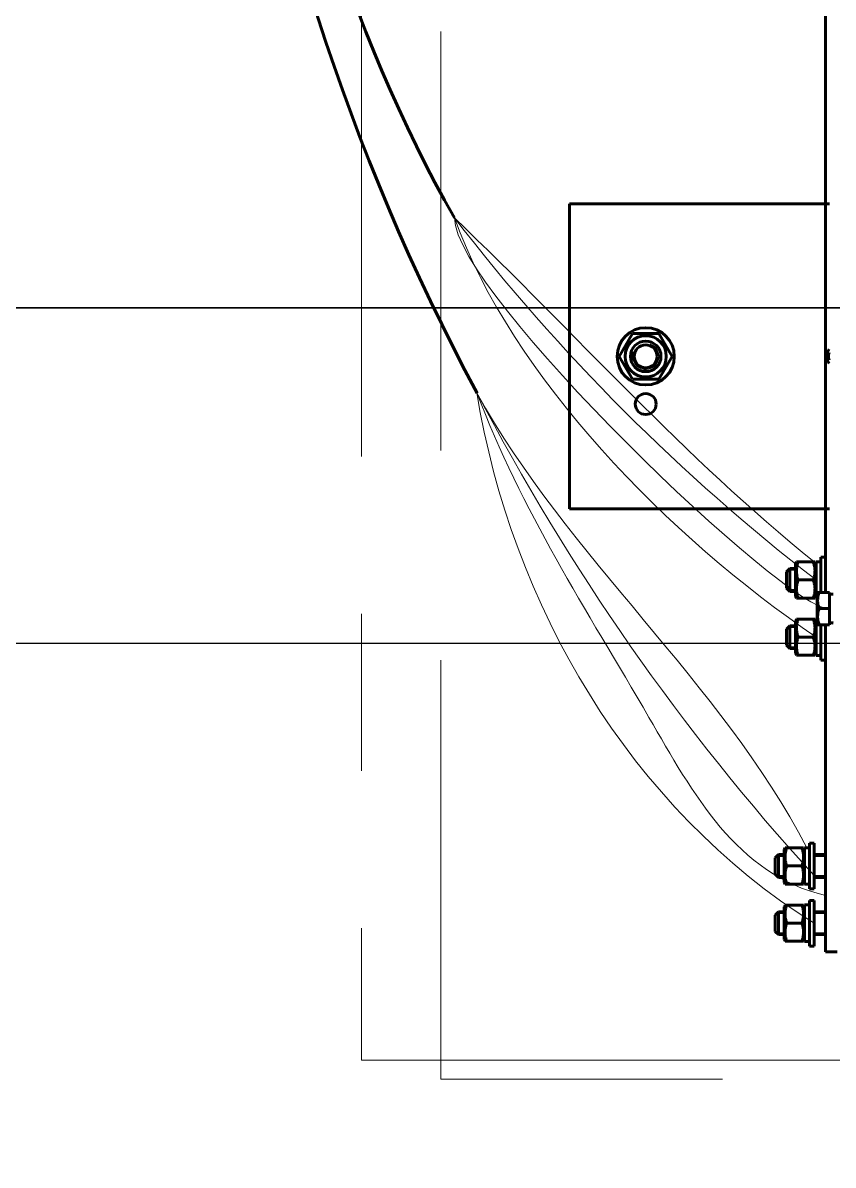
# Model space of a CAD drawing. Header units: millimetres. Extents: x 0 to 1680, y 0 to 594.
# Drawn here: x 106.28 to 114.02, y 440.39 to 451.3 of the extents above; entities that cross this region are included whole.
import ezdxf

# ---------------------------------------------------------------- set-up
doc = ezdxf.new("R2010")
doc.units = ezdxf.units.MM
for name, pattern in [('K5LT32792', [0]), ('K5LT32794', [0]), ('K5LT_AXLED', [13.35, 8.85, -1.5, 1.5, -1.5]), ('K5LT_BASIC', [0]), ('K5LT_DASHED', [6, 4, -2]), ('K5LT_REINFORCED', [0]), ('K5LT_THIN', [0])]:
    doc.linetypes.add(name, pattern=pattern)
doc.layers.add('Системный слой', color=7, linetype='Continuous')

# ---------------------------------------------------------------- blocks, each defined once
blk = doc.blocks.new('U16')
at = {"layer": 'Системный слой', "color": 150, "linetype": 'K5LT_BASIC', "lineweight": 25, "true_color": 0x0080ff}
blk.add_line((100.018, 448.577), (132.418, 448.577), dxfattribs=at)
blk = doc.blocks.new('U18')
at = {"layer": 'Системный слой', "color": 150, "linetype": 'K5LT_BASIC', "lineweight": 25, "true_color": 0x0080ff}
for p, q in [((132.418, 448.577), (100.018, 448.577)), ((100.018, 445.377), (132.418, 445.377))]:
    blk.add_line(p, q, dxfattribs=at)
blk = doc.blocks.new('U20')
at = {"layer": 'Системный слой', "color": 7, "linetype": 'K5LT_DASHED', "lineweight": 13}
for p, q in [((110.27, 441.213), (110.27, 469.173)), ((124.961, 441.213), (110.27, 441.213))]:
    blk.add_line(p, q, dxfattribs=at)
blk = doc.blocks.new('U118')
at = {"layer": 'Системный слой', "color": 30, "linetype": 'K5LT_AXLED', "lineweight": 13, "true_color": 0xff8000}
for p, q in [((109.512, 469.357), (109.512, 441.397)), ((109.512, 441.397), (124.204, 441.397))]:
    blk.add_line(p, q, dxfattribs=at)
blk = doc.blocks.new('U1225')
at = {"layer": 'Системный слой', "color": 5, "linetype": 'K5LT32792', "lineweight": 60, "true_color": 0x0000ff}
for p, q in [((111.498, 449.387), (111.498, 449.569)), ((113.98, 449.569), (111.498, 449.569)), ((111.498, 446.839), (111.498, 449.387)), ((111.974, 448.113), (112.1, 448.332)), ((112.1, 448.332), (112.353, 448.332)), ((112.353, 448.332), (112.479, 448.113)), ((112.1, 447.895), (111.974, 448.113)), ((112.479, 448.113), (112.353, 447.895)), ((112.353, 447.895), (112.1, 447.895)), ((111.498, 446.657), (111.498, 446.839)), ((113.98, 446.657), (111.498, 446.657))]:
    blk.add_line(p, q, dxfattribs=at)
for centre, radius in [((112.226, 448.113), 0.273), ((112.226, 448.113), 0.197), ((112.226, 448.113), 0.146), ((112.226, 448.113), 0.109), ((112.226, 447.658), 0.1)]:
    blk.add_circle(centre, radius, dxfattribs=at)
at = {"layer": 'Системный слой', "color": 7, "linetype": 'K5LT32794', "lineweight": 18}
blk.add_arc((112.226, 448.113), 0.126, 160, 70, dxfattribs=at)
at = {"layer": 'Системный слой', "color": 5, "linetype": 'K5LT32792', "lineweight": 60, "true_color": 0x0000ff}
for radius, start, end in [(0.1, 137.2031, 222.7969), (0.0819, 153.7439, 206.2561)]:
    blk.add_arc((114.053, 448.113), radius, start, end, dxfattribs=at)
blk = doc.blocks.new('U1224')
at = {"layer": 'Системный слой', "color": 5, "linetype": 'K5LT32792', "lineweight": 60, "true_color": 0x0000ff}
for p, q in [((113.944, 445.86), (113.944, 455.038)), ((113.666, 446.152), (113.656, 446.134)), ((113.656, 446.134), (113.656, 445.979)), ((113.666, 446.152), (113.681, 446.152)), ((113.827, 446.152), (113.681, 446.152)), ((113.827, 446.152), (113.843, 446.152)), ((113.853, 446.134), (113.843, 446.152)), ((113.898, 446.153), (113.853, 446.153)), ((113.853, 445.804), (113.853, 446.153)), ((113.944, 446.197), (113.898, 446.197)), ((113.898, 445.86), (113.898, 446.197)), ((113.602, 446.088), (113.571, 446.056)), ((113.571, 445.901), (113.571, 446.056)), ((113.656, 446.088), (113.602, 446.088)), ((113.602, 445.87), (113.602, 446.088)), ((113.656, 445.979), (113.656, 445.823)), ((113.827, 445.979), (113.681, 445.979)), ((113.602, 445.87), (113.571, 445.901)), ((113.656, 445.87), (113.602, 445.87)), ((113.666, 445.806), (113.656, 445.823)), ((113.681, 445.806), (113.666, 445.806)), ((113.827, 445.806), (113.681, 445.806)), ((113.843, 445.806), (113.827, 445.806)), ((113.853, 445.823), (113.843, 445.806)), ((113.868, 445.86), (113.864, 445.853)), ((113.864, 445.853), (113.864, 445.706)), ((113.868, 445.86), (113.882, 445.86)), ((113.98, 445.86), (113.882, 445.86)), ((113.98, 445.706), (113.98, 445.86)), ((114.016, 445.844), (113.98, 445.844)), ((113.864, 445.706), (113.864, 445.559)), ((113.98, 445.706), (113.882, 445.706)), ((113.98, 445.551), (113.98, 445.706)), ((113.666, 445.606), (113.656, 445.588)), ((113.656, 445.588), (113.656, 445.433)), ((113.666, 445.606), (113.681, 445.606)), ((113.827, 445.606), (113.681, 445.606)), ((113.827, 445.606), (113.843, 445.606)), ((113.853, 445.588), (113.843, 445.606)), ((113.853, 445.258), (113.853, 445.607)), ((113.864, 445.607), (113.853, 445.607)), ((113.602, 445.542), (113.571, 445.51)), ((113.571, 445.355), (113.571, 445.51)), ((113.656, 445.542), (113.602, 445.542)), ((113.602, 445.324), (113.602, 445.542)), ((113.868, 445.551), (113.864, 445.559)), ((113.882, 445.551), (113.868, 445.551)), ((113.98, 445.551), (113.882, 445.551)), ((113.898, 445.214), (113.898, 445.551)), ((113.944, 442.43), (113.944, 445.551)), ((113.656, 445.433), (113.656, 445.277)), ((113.827, 445.433), (113.681, 445.433)), ((113.602, 445.324), (113.571, 445.355)), ((113.656, 445.324), (113.602, 445.324)), ((113.666, 445.26), (113.656, 445.277)), ((113.681, 445.26), (113.666, 445.26)), ((113.827, 445.26), (113.681, 445.26)), ((113.843, 445.26), (113.827, 445.26)), ((113.853, 445.277), (113.843, 445.26)), ((113.944, 445.214), (113.898, 445.214)), ((113.557, 443.422), (113.547, 443.404)), ((113.547, 443.404), (113.547, 443.249)), ((113.557, 443.422), (113.572, 443.422)), ((113.718, 443.422), (113.572, 443.422)), ((113.718, 443.422), (113.733, 443.422)), ((113.743, 443.404), (113.733, 443.422)), ((113.789, 443.423), (113.743, 443.423)), ((113.743, 443.074), (113.743, 443.423)), ((113.789, 443.03), (113.789, 443.467)), ((113.834, 443.467), (113.789, 443.467)), ((113.834, 443.03), (113.834, 443.467)), ((113.493, 443.358), (113.461, 443.326)), ((113.461, 443.171), (113.461, 443.326)), ((113.547, 443.358), (113.493, 443.358)), ((113.493, 443.14), (113.493, 443.358)), ((113.944, 443.358), (113.834, 443.358)), ((113.547, 443.249), (113.547, 443.093)), ((113.718, 443.249), (113.572, 443.249)), ((113.493, 443.14), (113.461, 443.171)), ((113.547, 443.14), (113.493, 443.14)), ((113.557, 443.076), (113.547, 443.093)), ((113.572, 443.076), (113.557, 443.076)), ((113.718, 443.076), (113.572, 443.076)), ((113.733, 443.076), (113.718, 443.076)), ((113.743, 443.093), (113.733, 443.076)), ((113.944, 443.14), (113.834, 443.14)), ((113.834, 443.03), (113.789, 443.03)), ((113.557, 442.876), (113.547, 442.858)), ((113.547, 442.858), (113.547, 442.703)), ((113.557, 442.876), (113.572, 442.876)), ((113.718, 442.876), (113.572, 442.876)), ((113.718, 442.876), (113.733, 442.876)), ((113.743, 442.858), (113.733, 442.876)), ((113.789, 442.877), (113.743, 442.877)), ((113.743, 442.528), (113.743, 442.877)), ((113.789, 442.484), (113.789, 442.921)), ((113.834, 442.921), (113.789, 442.921)), ((113.834, 442.484), (113.834, 442.921)), ((113.493, 442.812), (113.461, 442.78)), ((113.461, 442.625), (113.461, 442.78)), ((113.547, 442.812), (113.493, 442.812)), ((113.493, 442.594), (113.493, 442.812)), ((113.944, 442.812), (113.834, 442.812)), ((113.547, 442.703), (113.547, 442.547)), ((113.718, 442.703), (113.572, 442.703)), ((113.493, 442.594), (113.461, 442.625)), ((113.547, 442.594), (113.493, 442.594)), ((113.557, 442.53), (113.547, 442.547)), ((113.743, 442.547), (113.733, 442.53)), ((113.944, 442.594), (113.834, 442.594)), ((113.572, 442.53), (113.557, 442.53)), ((113.718, 442.53), (113.572, 442.53)), ((113.733, 442.53), (113.718, 442.53)), ((113.834, 442.484), (113.789, 442.484)), ((114.053, 442.43), (113.944, 442.43))]:
    blk.add_line(p, q, dxfattribs=at)
at = {"layer": 'Системный слой', "color": 7, "linetype": 'K5LT32794', "lineweight": 18}
for p, q in [((113.602, 446.071), (113.585, 446.071)), ((113.656, 446.071), (113.602, 446.071)), ((113.602, 445.887), (113.585, 445.887)), ((113.656, 445.887), (113.602, 445.887)), ((113.602, 445.525), (113.585, 445.525)), ((113.656, 445.525), (113.602, 445.525)), ((113.602, 445.341), (113.585, 445.341)), ((113.656, 445.341), (113.602, 445.341)), ((113.493, 443.341), (113.476, 443.341)), ((113.547, 443.341), (113.493, 443.341)), ((113.944, 443.341), (113.834, 443.341)), ((113.493, 443.157), (113.476, 443.157)), ((113.547, 443.157), (113.493, 443.157)), ((113.944, 443.157), (113.834, 443.157)), ((113.493, 442.795), (113.476, 442.795)), ((113.547, 442.795), (113.493, 442.795)), ((113.944, 442.795), (113.834, 442.795)), ((113.493, 442.611), (113.476, 442.611)), ((113.547, 442.611), (113.493, 442.611)), ((113.944, 442.611), (113.834, 442.611))]:
    blk.add_line(p, q, dxfattribs=at)
at = {"layer": 'Системный слой', "color": 5, "linetype": 'K5LT32792', "lineweight": 60, "true_color": 0x0000ff}
for centre, major_axis, start_param, end_param in [((113.829, 445.979), (-0.48, 0), -4.662765, -4.639974), ((113.961, 445.706), (-0.38, 0), 1.620943, 1.717226), ((114.035, 445.706), (-0.38, 0), 1.472622, 1.52065), ((113.829, 445.433), (-0.48, 0), 1.62042, 1.71569), ((113.922, 445.433), (-0.48, 0), 1.473648, 1.521173), ((113.72, 443.249), (-0.48, 0), 1.62042, 1.71569), ((113.813, 443.249), (-0.48, 0), 1.473648, 1.521173), ((113.72, 442.703), (-0.48, 0), 1.62042, 1.71569), ((113.813, 442.703), (-0.48, 0), 1.473648, 1.521173)]:
    blk.add_ellipse(centre, major_axis=major_axis, ratio=0.36397, start_param=start_param, end_param=end_param, dxfattribs=at)
for points, knots in [([(113.681, 446.152), (113.678, 446.142), (113.674, 446.127), (113.67, 446.109), (113.668, 446.097), (113.667, 446.086), (113.666, 446.076), (113.666, 446.066), (113.666, 446.056), (113.667, 446.046), (113.668, 446.036), (113.669, 446.025), (113.673, 446.005), (113.678, 445.99), (113.681, 445.979)], [0, 0, 0, 0, 0.173201, 0.25874, 0.32264, 0.38205, 0.436164, 0.49224, 0.549684, 0.607523, 0.664985, 0.721983, 0.806425, 1, 1, 1, 1]), ([(113.827, 445.979), (113.83, 445.988), (113.835, 446.003), (113.839, 446.022), (113.841, 446.034), (113.842, 446.044), (113.842, 446.054), (113.843, 446.064), (113.843, 446.074), (113.842, 446.084), (113.841, 446.094), (113.839, 446.106), (113.835, 446.125), (113.831, 446.141), (113.827, 446.152)], [0, 0, 0, 0, 0.173201, 0.25874, 0.32264, 0.38205, 0.436164, 0.49224, 0.549684, 0.607523, 0.664985, 0.721983, 0.806425, 1, 1, 1, 1]), ([(113.681, 445.979), (113.678, 445.969), (113.674, 445.954), (113.67, 445.936), (113.668, 445.924), (113.667, 445.913), (113.666, 445.903), (113.666, 445.894), (113.666, 445.884), (113.667, 445.873), (113.668, 445.863), (113.669, 445.852), (113.673, 445.832), (113.678, 445.817), (113.681, 445.806)], [0, 0, 0, 0, 0.173201, 0.25874, 0.32264, 0.38205, 0.436164, 0.49224, 0.549684, 0.607523, 0.664985, 0.721983, 0.806425, 1, 1, 1, 1]), ([(113.827, 445.806), (113.83, 445.816), (113.835, 445.83), (113.839, 445.849), (113.841, 445.861), (113.842, 445.871), (113.842, 445.881), (113.843, 445.891), (113.843, 445.901), (113.842, 445.911), (113.841, 445.921), (113.839, 445.933), (113.835, 445.952), (113.831, 445.968), (113.827, 445.979)], [0, 0, 0, 0, 0.173201, 0.25874, 0.32264, 0.38205, 0.436164, 0.49224, 0.549684, 0.607523, 0.664985, 0.721983, 0.806425, 1, 1, 1, 1]), ([(113.882, 445.86), (113.88, 445.854), (113.877, 445.846), (113.874, 445.832), (113.871, 445.822), (113.87, 445.81), (113.869, 445.8), (113.868, 445.79), (113.868, 445.781), (113.868, 445.772), (113.869, 445.763), (113.87, 445.752), (113.873, 445.736), (113.877, 445.721), (113.881, 445.709), (113.882, 445.706)], [0, 0, 0, 0, 0.119528, 0.173793, 0.256289, 0.331236, 0.392346, 0.45422, 0.513429, 0.568879, 0.622385, 0.701612, 0.77899, 0.927667, 1, 1, 1, 1]), ([(113.882, 445.706), (113.88, 445.7), (113.877, 445.691), (113.874, 445.678), (113.871, 445.667), (113.87, 445.656), (113.869, 445.645), (113.868, 445.636), (113.868, 445.626), (113.868, 445.618), (113.869, 445.608), (113.87, 445.597), (113.873, 445.581), (113.877, 445.566), (113.881, 445.555), (113.882, 445.551)], [0, 0, 0, 0, 0.119528, 0.173793, 0.256289, 0.331236, 0.392346, 0.45422, 0.513429, 0.568879, 0.622385, 0.701612, 0.77899, 0.927667, 1, 1, 1, 1]), ([(113.681, 445.606), (113.678, 445.596), (113.674, 445.581), (113.67, 445.563), (113.668, 445.551), (113.667, 445.54), (113.666, 445.53), (113.666, 445.52), (113.666, 445.51), (113.667, 445.5), (113.668, 445.49), (113.669, 445.479), (113.673, 445.459), (113.678, 445.444), (113.681, 445.433)], [0, 0, 0, 0, 0.173201, 0.25874, 0.32264, 0.38205, 0.436164, 0.49224, 0.549684, 0.607523, 0.664985, 0.721983, 0.806425, 1, 1, 1, 1]), ([(113.827, 445.433), (113.83, 445.442), (113.835, 445.457), (113.839, 445.476), (113.841, 445.488), (113.842, 445.498), (113.842, 445.508), (113.843, 445.518), (113.843, 445.528), (113.842, 445.538), (113.841, 445.548), (113.839, 445.56), (113.835, 445.579), (113.831, 445.595), (113.827, 445.606)], [0, 0, 0, 0, 0.173201, 0.25874, 0.32264, 0.38205, 0.436164, 0.49224, 0.549684, 0.607523, 0.664985, 0.721983, 0.806425, 1, 1, 1, 1]), ([(113.681, 445.433), (113.678, 445.423), (113.674, 445.408), (113.67, 445.39), (113.668, 445.378), (113.667, 445.367), (113.666, 445.357), (113.666, 445.348), (113.666, 445.338), (113.667, 445.327), (113.668, 445.317), (113.669, 445.306), (113.673, 445.286), (113.678, 445.271), (113.681, 445.26)], [0, 0, 0, 0, 0.173201, 0.25874, 0.32264, 0.38205, 0.436164, 0.49224, 0.549684, 0.607523, 0.664985, 0.721983, 0.806425, 1, 1, 1, 1]), ([(113.827, 445.26), (113.83, 445.27), (113.835, 445.284), (113.839, 445.303), (113.841, 445.315), (113.842, 445.325), (113.842, 445.335), (113.843, 445.345), (113.843, 445.355), (113.842, 445.365), (113.841, 445.375), (113.839, 445.387), (113.835, 445.406), (113.831, 445.422), (113.827, 445.433)], [0, 0, 0, 0, 0.173201, 0.25874, 0.32264, 0.38205, 0.436164, 0.49224, 0.549684, 0.607523, 0.664985, 0.721983, 0.806425, 1, 1, 1, 1]), ([(113.572, 443.422), (113.569, 443.412), (113.565, 443.397), (113.561, 443.379), (113.559, 443.367), (113.558, 443.356), (113.557, 443.346), (113.557, 443.336), (113.557, 443.326), (113.558, 443.316), (113.559, 443.306), (113.56, 443.295), (113.564, 443.275), (113.569, 443.26), (113.572, 443.249)], [0, 0, 0, 0, 0.173201, 0.25874, 0.32264, 0.38205, 0.436164, 0.49224, 0.549684, 0.607523, 0.664985, 0.721983, 0.806425, 1, 1, 1, 1]), ([(113.718, 443.249), (113.721, 443.258), (113.726, 443.273), (113.729, 443.292), (113.731, 443.304), (113.733, 443.314), (113.733, 443.324), (113.733, 443.334), (113.733, 443.344), (113.733, 443.354), (113.732, 443.364), (113.73, 443.376), (113.726, 443.395), (113.722, 443.411), (113.718, 443.422)], [0, 0, 0, 0, 0.173201, 0.25874, 0.32264, 0.38205, 0.436164, 0.49224, 0.549684, 0.607523, 0.664985, 0.721983, 0.806425, 1, 1, 1, 1]), ([(113.572, 443.249), (113.569, 443.239), (113.565, 443.224), (113.561, 443.206), (113.559, 443.194), (113.558, 443.183), (113.557, 443.173), (113.557, 443.164), (113.557, 443.154), (113.558, 443.143), (113.559, 443.133), (113.56, 443.122), (113.564, 443.102), (113.569, 443.087), (113.572, 443.076)], [0, 0, 0, 0, 0.173201, 0.25874, 0.32264, 0.38205, 0.436164, 0.49224, 0.549684, 0.607523, 0.664985, 0.721983, 0.806425, 1, 1, 1, 1]), ([(113.718, 443.076), (113.721, 443.086), (113.726, 443.1), (113.729, 443.119), (113.731, 443.131), (113.733, 443.141), (113.733, 443.151), (113.733, 443.161), (113.733, 443.171), (113.733, 443.181), (113.732, 443.191), (113.73, 443.203), (113.726, 443.222), (113.722, 443.238), (113.718, 443.249)], [0, 0, 0, 0, 0.173201, 0.25874, 0.32264, 0.38205, 0.436164, 0.49224, 0.549684, 0.607523, 0.664985, 0.721983, 0.806425, 1, 1, 1, 1]), ([(113.572, 442.876), (113.569, 442.866), (113.565, 442.851), (113.561, 442.833), (113.559, 442.821), (113.558, 442.81), (113.557, 442.8), (113.557, 442.79), (113.557, 442.78), (113.558, 442.77), (113.559, 442.76), (113.56, 442.749), (113.564, 442.729), (113.569, 442.714), (113.572, 442.703)], [0, 0, 0, 0, 0.173201, 0.25874, 0.32264, 0.38205, 0.436164, 0.49224, 0.549684, 0.607523, 0.664985, 0.721983, 0.806425, 1, 1, 1, 1]), ([(113.718, 442.703), (113.721, 442.712), (113.726, 442.727), (113.729, 442.746), (113.731, 442.758), (113.733, 442.768), (113.733, 442.778), (113.733, 442.788), (113.733, 442.798), (113.733, 442.808), (113.732, 442.818), (113.73, 442.83), (113.726, 442.849), (113.722, 442.865), (113.718, 442.876)], [0, 0, 0, 0, 0.173201, 0.25874, 0.32264, 0.38205, 0.436164, 0.49224, 0.549684, 0.607523, 0.664985, 0.721983, 0.806425, 1, 1, 1, 1]), ([(113.572, 442.703), (113.569, 442.693), (113.565, 442.678), (113.561, 442.66), (113.559, 442.648), (113.558, 442.637), (113.557, 442.627), (113.557, 442.618), (113.557, 442.608), (113.558, 442.597), (113.559, 442.587), (113.56, 442.576), (113.564, 442.556), (113.569, 442.541), (113.572, 442.53)], [0, 0, 0, 0, 0.173201, 0.25874, 0.32264, 0.38205, 0.436164, 0.49224, 0.549684, 0.607523, 0.664985, 0.721983, 0.806425, 1, 1, 1, 1]), ([(113.718, 442.53), (113.721, 442.54), (113.726, 442.554), (113.729, 442.573), (113.731, 442.585), (113.733, 442.595), (113.733, 442.605), (113.733, 442.615), (113.733, 442.625), (113.733, 442.635), (113.732, 442.645), (113.73, 442.657), (113.726, 442.676), (113.722, 442.692), (113.718, 442.703)], [0, 0, 0, 0, 0.173201, 0.25874, 0.32264, 0.38205, 0.436164, 0.49224, 0.549684, 0.607523, 0.664985, 0.721983, 0.806425, 1, 1, 1, 1])]:
    blk.add_open_spline(points, degree=3, knots=knots, dxfattribs=at)
at = {"layer": 'Системный слой'}
blk.add_blockref('U1225', (0, 0), dxfattribs=at)
blk = doc.blocks.new('U1223')
at = {"layer": 'Системный слой'}
blk.add_blockref('U1224', (0, 0), dxfattribs=at)

msp = doc.modelspace()

# ---------------------------------------------------------------- linework, layer by layer
at = {"layer": 'Системный слой', "color": 134, "linetype": 'K5LT_REINFORCED', "lineweight": 60, "true_color": 0x009696}
for points in [[(110.61529, 447.76305), (105.63407, 457.04969), (108.2026, 468.65648), (116.81796, 474.66148)], [(110.39893, 449.43459), (106.34979, 456.53967), (107.94366, 470.1303), (116.81796, 474.66148)]]:
    msp.add_open_spline(points, degree=3, dxfattribs=at)
at = {"layer": 'Системный слой', "color": 7, "linetype": 'K5LT_THIN', "lineweight": 13}
for points in [[(110.39893, 449.43459), (111.55669, 448.33013), (112.59456, 447.14845), (113.8349, 446.15162)], [(110.39893, 449.43459), (111.40626, 448.13183), (112.55748, 446.97991), (113.8526, 445.97882)], [(110.39893, 449.43459), (110.94995, 447.91078), (112.44808, 446.39176), (113.8526, 445.43282)], [(110.39893, 449.43459), (110.39992, 448.71917), (113.59407, 445.66407), (113.98, 445.70572)], [(110.61379, 447.76584), (110.93784, 445.74937), (112.08056, 443.79568), (113.8344, 442.70272)], [(110.61379, 447.76584), (111.48191, 446.19345), (112.93378, 445.0134), (113.76615, 443.42344)], [(110.61379, 447.76584), (111.49359, 446.08239), (112.56713, 444.54603), (113.8344, 443.15676)]]:
    msp.add_open_spline(points, degree=3, dxfattribs=at)
msp.add_open_spline([(110.61379, 447.76584), (111.0413, 446.63739), (112.08504, 445.05027), (113.09193, 443.16731), (113.9436, 442.96802)], degree=3, knots=[0, 0, 0, 0, 2.35470458, 4, 4, 4, 4], dxfattribs=at)

# ---------------------------------------------------------------- block references
at = {"layer": 'Системный слой'}
for name in ['U1223', 'U118', 'U20', 'U16', 'U18']:
    msp.add_blockref(name, (0, 0), dxfattribs=at)

doc.saveas('drawing.dxf')
